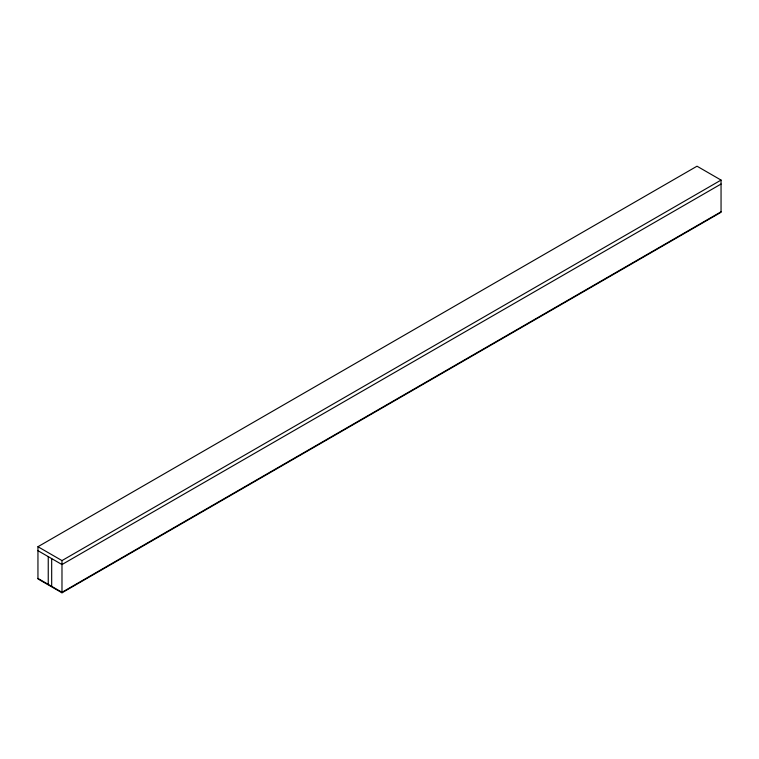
<?xml version="1.0" encoding="UTF-8"?>
<svg xmlns="http://www.w3.org/2000/svg" width="759" height="759" viewBox="0 0 759 759"><rect width="100%" height="100%" fill="white"/><g stroke="black" fill="none" stroke-linecap="round" stroke-linejoin="round"><path stroke-width="1.14" d="M37.95 546.717L697.018 166.202L721.05 180.082L721.05 212.283L61.982 592.798L37.95 578.918L37.95 546.717L61.982 560.588L721.05 180.082M721.05 184.039L61.982 564.554L37.95 550.683M721.05 211.789L61.982 592.295L37.95 578.424M61.982 560.588L61.982 592.798M51.678 558.605L51.678 586.356M48.244 556.622L48.244 584.373"/></g></svg>
